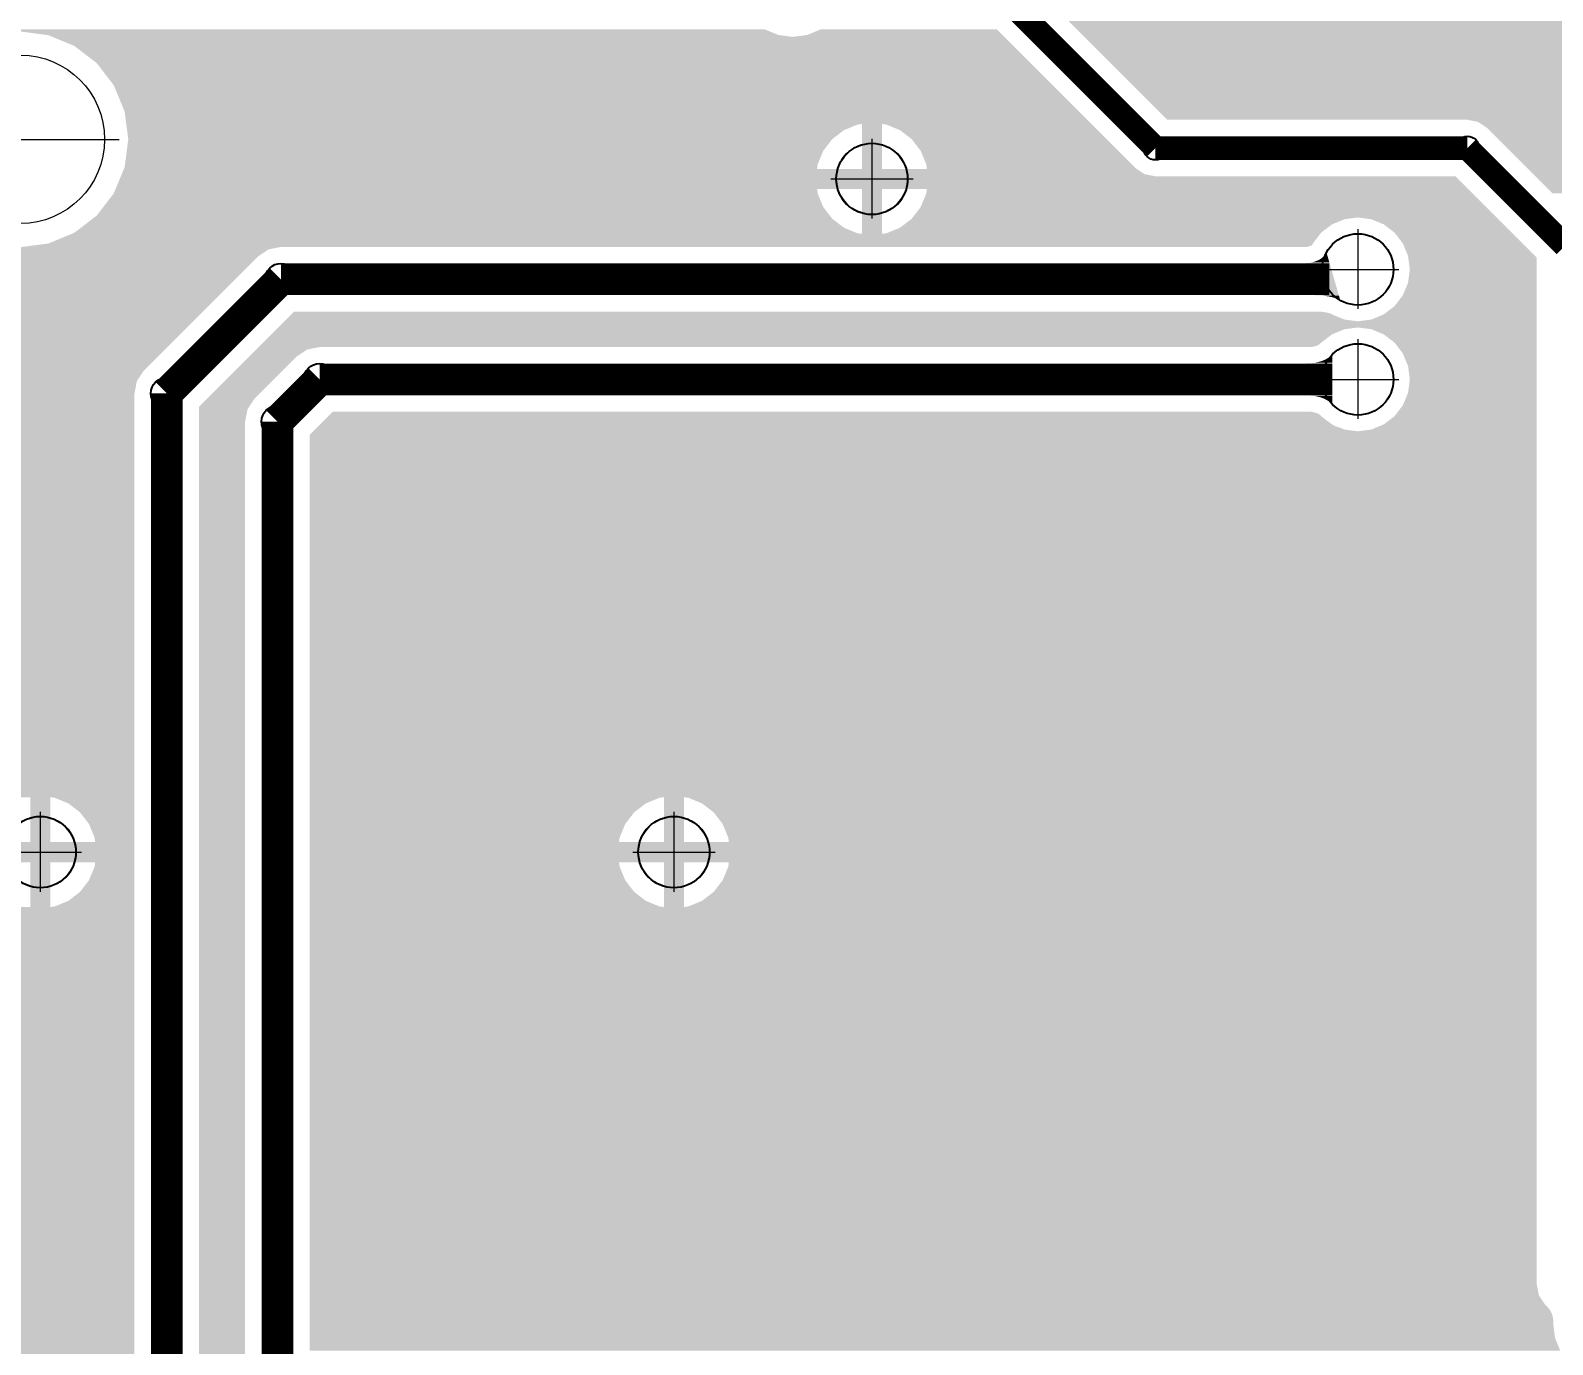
# Model space of a CAD drawing. Header units: millimetres. Extents: x -3633 to 871, y -630 to 261.
# Drawn here: x -1234.2 to -1195.61, y 107.09 to 140.41 of the extents above; entities that cross this region are included whole.
import ezdxf

# ---------------------------------------------------------------- set-up
doc = ezdxf.new("R2010")
doc.units = ezdxf.units.MM
for name, color, linetype in [('DRILL', 7, 'Continuous'), ('DRILL GOST', 7, 'Continuous'), ('TOP_LAYER', 7, 'Continuous'), ('TOP_PASTE', 8, 'Continuous')]:
    doc.layers.add(name, color=color, linetype=linetype)
doc.layers.add('Размерные линии', color=7, linetype='Continuous', lineweight=15)
doc.styles.add('Main', font='isocpeur.ttf', dxfattribs={"height": 3})
doc.dimstyles.new('ISO-25', dxfattribs={"dimtxt": 3, "dimasz": 4, "dimexe": 1.25, "dimexo": 0.625, "dimtad": 1, "dimtoh": 1, "dimtxsty": 'Main', "dimcen": 2.5, "dimadec": 0, "dimazin": 0, "dimtfac": 1, "dimtmove": 0, "dimatfit": 3, "dimfxl": 1, "dimarcsym": 0})

# ---------------------------------------------------------------- blocks, each defined once
blk = doc.blocks.new('ROUND_26')
blk.add_circle((0, 0), 0.01772)
blk = doc.blocks.new('ROUND_4')
blk.add_circle((0, 0), 0.00591)
blk = doc.blocks.new('ROUND_2')
blk.add_circle((0, 0), 0.00787)
blk = doc.blocks.new('*D87')
at = {"layer": 'Defpoints', "color": 0, "transparency": 16777216}
for p in [(-1309.886, 239.974), (-1309.886, 120.364), (-1089.037, 120.364)]:
    blk.add_point(p, dxfattribs=at)
at = {"layer": 'Размерные линии', "color": 0, "lineweight": -2, "transparency": 16777216}
for p, q in [((-1309.886, 120.989), (-1309.886, 241.224)), ((-1089.037, 120.989), (-1089.037, 241.224)), ((-1093.037, 239.974), (-1305.886, 239.974))]:
    blk.add_line(p, q, dxfattribs=at)
at = {"layer": 'Размерные линии', "color": 0, "transparency": 16777216}
for points in [[(-1305.886, 240.64), (-1305.886, 239.307), (-1309.886, 239.974)], [(-1093.037, 240.64), (-1093.037, 239.307), (-1089.037, 239.974)]]:
    blk.add_solid(points, dxfattribs=at)
at = {"layer": 'Размерные линии', "color": 0, "transparency": 16777216, "insert": (-1199.462, 242.099), "char_height": 3, "attachment_point": 5, "style": 'Main'}
blk.add_mtext('%%C110{\\H0.58x;\\S^ -0,9;}', dxfattribs=at)

msp = doc.modelspace()

# ---------------------------------------------------------------- hatches: boundary and pattern name
h = msp.add_hatch(color=256)
h.dxf.hatch_style = 1
h.paths.add_polyline_path([(-1233.402, 64.09), (-1233.519, 63.803), (-1233.122, 63.808)])
h.paths.add_polyline_path([(-1230.139, 63.76), (-1230.417, 64.053), (-1230.533, 63.76)])
h.paths.add_polyline_path([(-1230.442, 66.506), (-1230.442, 66.487), (-1230.166, 66.209), (-1230.049, 66.487)])
h.paths.add_polyline_path([(-1227.247, 66.234), (-1227.665, 66.234), (-1227.383, 65.951)])
h.paths.add_polyline_path([(-1218.729, 67.018), (-1219.377, 67.717), (-1219.731, 66.985)])
h.paths.add_polyline_path([(-1233.291, 29.039), (-1234.021, 28.374), (-1233.291, 28.031)])
h.paths.add_polyline_path([(-1193.249, 18.254), (-1193.265, 17.863), (-1192.968, 17.984)])
h.paths.add_polyline_path([(-1191.229, 20.274), (-1190.956, 19.993), (-1190.828, 20.289)])
h.paths.add_polyline_path([(-1191.229, 59.689), (-1190.838, 59.682), (-1190.957, 59.982)])
h.paths.add_polyline_path([(-1201.227, 65.626), (-1200.937, 65.918), (-1201.244, 66.022)])
h.paths.add_polyline_path([(-1170.468, 65.638), (-1170.269, 65.852), (-1170.556, 65.857)])
h.paths.add_polyline_path([(-1173.277, 65.453), (-1173.047, 65.647), (-1173.345, 65.663)])
h.paths.add_polyline_path([(-1195.632, 85.942), (-1195.552, 85.721), (-1195.341, 85.931)])
h.paths.add_polyline_path([(-1169.982, 100.828), (-1170.057, 101.05), (-1170.269, 100.83)])
h.paths.add_polyline_path([(-1173.047, 100.578), (-1172.752, 100.574), (-1172.844, 100.792)])
h.paths.add_polyline_path([(-1188.153, 115.26), (-1187.946, 115.477), (-1188.239, 115.477)])
h.paths.add_polyline_path([(-1185.991, 116.135), (-1185.797, 116.358), (-1186.087, 116.358)])
h.paths.add_polyline_path([(-1195.129, 112.223), (-1195.341, 112.013), (-1195.042, 112.005)])
h.paths.add_polyline_path([(-1197.795, 114.758), (-1197.795, 114.467), (-1197.577, 114.683)])
h.paths.add_polyline_path([(-1204.613, 114.467), (-1204.829, 114.258), (-1204.599, 114.17)])
h.paths.add_polyline_path([(-1209.875, 119.434), (-1209.783, 119.217), (-1209.577, 119.43)])
h.paths.add_polyline_path([(-1202.754, 121.81), (-1202.474, 121.935), (-1202.752, 122.208)])
h.paths.add_polyline_path([(-1197.739, 130.105), (-1198.026, 130.376), (-1198.045, 129.979)])
h.paths.add_polyline_path([(-1190.037, 135.321), (-1190.324, 135.202), (-1190.038, 134.921)])
h.paths.add_polyline_path([(-1175.897, 134.921), (-1175.915, 134.532), (-1175.611, 134.647)])
h.paths.add_polyline_path([(-1177.96, 136.646), (-1177.971, 136.253), (-1177.668, 136.38)])
h.paths.add_polyline_path([(-1179.402, 139.71), (-1179.685, 139.972), (-1179.699, 139.582)])
h.paths.add_polyline_path([(-1188.43, 139.972), (-1188.43, 140.387), (-1188.728, 140.225)])
h.paths.add_polyline_path([(-1162.248, 164.521), (-1162.149, 164.016), (-1161.785, 164.373)])
h.paths.add_polyline_path([(-1160.278, 162.686), (-1160.395, 162.98), (-1160.673, 162.699)])
h.paths.add_polyline_path([(-1164.961, 159.184), (-1165.239, 159.467), (-1165.357, 159.178)])
h.paths.add_polyline_path([(-1160.275, 150.145), (-1160.673, 150.145), (-1160.395, 149.864)])
h.paths.add_polyline_path([(-1162.872, 151.339), (-1163.27, 151.336), (-1162.991, 151.053)])
h.paths.add_polyline_path([(-1164.681, 154.413), (-1164.564, 154.698), (-1164.961, 154.696)])
h.paths.add_polyline_path([(-1185.797, 145.657), (-1185.624, 145.48), (-1185.534, 145.676)])
h.paths.add_polyline_path([(-1188.455, 146.769), (-1188.704, 146.769), (-1188.529, 146.594)])
h.paths.add_polyline_path([(-1153.313, 170.77), (-1153.301, 169.77), (-1152.594, 170.463)])
h.paths.add_polyline_path([(-1214.786, 168.798), (-1214.767, 170.779), (-1217.643, 168.105)])
h.paths.add_polyline_path([(-1214.756, 147.746), (-1215.486, 148.04), (-1215.486, 147.043)])

# ---------------------------------------------------------------- linework, layer by layer
at = {"layer": 'DRILL', "lineweight": 0}
for p, q in [((-1236.87, 137.649), (-1231.948, 137.649)), ((-1235.351, 137.649), (-1233.532, 137.649)), ((-1234.452, 137.649), (-1232.319, 137.649)), ((-1212.866, 137.664), (-1212.866, 135.642)), ((-1213.908, 136.645), (-1211.825, 136.645)), ((-1233.949, 120.597), (-1233.949, 118.575)), ((-1217.886, 120.597), (-1217.886, 118.575)), ((-1234.99, 119.578), (-1232.907, 119.578)), ((-1218.927, 119.578), (-1216.844, 119.578))]:
    msp.add_line(p, q, dxfattribs=at)
at = {"layer": 'DRILL GOST', "lineweight": 0}
for p, q in [((-1200.549, 135.371), (-1200.549, 133.349)), ((-1201.59, 134.352), (-1199.507, 134.352)), ((-1200.549, 132.582), (-1200.549, 130.56)), ((-1201.59, 131.563), (-1199.507, 131.563))]:
    msp.add_line(p, q, dxfattribs=at)
for centre, radius in [((-1234.452, 137.649), 2.133), ((-1212.866, 136.645), 0.911), ((-1233.949, 119.578), 0.911), ((-1217.886, 119.578), 0.911)]:
    msp.add_circle(centre, radius, dxfattribs=at)
at = {"layer": 'TOP_LAYER', "elevation": 0}
for points, const_width in [([(-1210.015, 141.763), (-1205.68, 137.428)], 0.602), ([(-1205.68, 137.428), (-1197.775, 137.428)], 0.602), ([(-1197.775, 137.428), (-1195.297, 134.95)], 0.602), ([(-1230.742, 131.209), (-1227.85, 134.102)], 0.803), ([(-1227.85, 134.102), (-1201.274, 134.103)], 0.803), ([(-1227.937, 130.495), (-1226.869, 131.563)], 0.803), ([(-1226.869, 131.563), (-1201.194, 131.563)], 0.803), ([(-1230.742, 88.978), (-1230.742, 131.209)], 0.803), ([(-1227.937, 88.723), (-1227.937, 130.495)], 0.803)]:
    msp.add_lwpolyline(points, dxfattribs=dict(at, const_width=const_width))
at = {"layer": 'TOP_LAYER'}
for points in [[(-1201.464, 134.64), (-1201.417, 134.681), (-1201.303, 134.64), (-1201.315, 134.681)], [(-1201.417, 134.681), (-1201.377, 134.729), (-1201.315, 134.681), (-1201.328, 134.729)], [(-1201.377, 134.729), (-1201.344, 134.781), (-1201.328, 134.729), (-1201.344, 134.781)], [(-1201.982, 134.504), (-1201.887, 134.507), (-1201.264, 134.504), (-1201.265, 134.507)], [(-1201.717, 133.701), (-1201.982, 134.504), (-1201.033, 133.701), (-1201.264, 134.504)], [(-1201.887, 134.507), (-1201.8, 134.515), (-1201.265, 134.507), (-1201.267, 134.515)], [(-1201.8, 134.515), (-1201.719, 134.529), (-1201.267, 134.515), (-1201.271, 134.529)], [(-1201.719, 134.529), (-1201.645, 134.548), (-1201.271, 134.529), (-1201.277, 134.548)], [(-1201.645, 134.548), (-1201.578, 134.573), (-1201.277, 134.548), (-1201.284, 134.573)], [(-1201.578, 134.573), (-1201.518, 134.604), (-1201.284, 134.573), (-1201.293, 134.604)], [(-1201.518, 134.604), (-1201.464, 134.64), (-1201.293, 134.604), (-1201.303, 134.64)], [(-1201.533, 133.695), (-1201.717, 133.701), (-1201.031, 133.695), (-1201.033, 133.701)], [(-1201.448, 133.688), (-1201.533, 133.695), (-1201.029, 133.688), (-1201.031, 133.695)], [(-1201.294, 133.667), (-1201.448, 133.688), (-1201.023, 133.667), (-1201.029, 133.688)], [(-1201.224, 133.652), (-1201.294, 133.667), (-1201.019, 133.652), (-1201.023, 133.667)], [(-1201.159, 133.635), (-1201.224, 133.652), (-1201.014, 133.635), (-1201.019, 133.652)], [(-1201.099, 133.614), (-1201.159, 133.635), (-1201.008, 133.614), (-1201.014, 133.635)], [(-1201.044, 133.591), (-1201.099, 133.614), (-1201.001, 133.591), (-1201.008, 133.614)], [(-1200.994, 133.566), (-1201.001, 133.591), (-1200.994, 133.566), (-1201.044, 133.591)], [(-1201.9, 131.965), (-1201.807, 131.967), (-1201.194, 131.965), (-1201.194, 131.967)], [(-1201.9, 131.161), (-1201.9, 131.965), (-1201.194, 131.161), (-1201.194, 131.965)], [(-1201.807, 131.967), (-1201.718, 131.974), (-1201.194, 131.967), (-1201.194, 131.974)], [(-1201.718, 131.974), (-1201.635, 131.985), (-1201.194, 131.974), (-1201.194, 131.985)], [(-1201.635, 131.985), (-1201.557, 132.002), (-1201.194, 131.985), (-1201.194, 132.002)], [(-1201.557, 132.002), (-1201.484, 132.022), (-1201.194, 132.002), (-1201.194, 132.022)], [(-1201.484, 132.022), (-1201.416, 132.048), (-1201.194, 132.022), (-1201.194, 132.048)], [(-1201.416, 132.048), (-1201.353, 132.078), (-1201.194, 132.048), (-1201.194, 132.078)], [(-1201.353, 132.078), (-1201.295, 132.112), (-1201.194, 132.078), (-1201.194, 132.112)], [(-1201.295, 132.112), (-1201.242, 132.152), (-1201.194, 132.112), (-1201.194, 132.152)], [(-1201.242, 132.152), (-1201.194, 132.195), (-1201.194, 132.152), (-1201.194, 132.195)], [(-1201.807, 131.159), (-1201.9, 131.161), (-1201.194, 131.159), (-1201.194, 131.161)], [(-1201.718, 131.152), (-1201.807, 131.159), (-1201.194, 131.152), (-1201.194, 131.159)], [(-1201.635, 131.141), (-1201.718, 131.152), (-1201.194, 131.141), (-1201.194, 131.152)], [(-1201.557, 131.124), (-1201.635, 131.141), (-1201.194, 131.124), (-1201.194, 131.141)], [(-1201.484, 131.104), (-1201.557, 131.124), (-1201.194, 131.104), (-1201.194, 131.124)], [(-1201.416, 131.078), (-1201.484, 131.104), (-1201.194, 131.078), (-1201.194, 131.104)], [(-1201.353, 131.048), (-1201.416, 131.078), (-1201.194, 131.048), (-1201.194, 131.078)], [(-1201.295, 131.014), (-1201.353, 131.048), (-1201.194, 131.014), (-1201.194, 131.048)], [(-1201.242, 130.974), (-1201.295, 131.014), (-1201.194, 130.974), (-1201.194, 131.014)], [(-1201.194, 130.931), (-1201.242, 130.974), (-1201.194, 130.931), (-1201.194, 130.974)]]:
    msp.add_solid(points, dxfattribs=at)
at = {"layer": 'TOP_PASTE'}
msp.add_circle((-1199.816, 119.572), 110, dxfattribs=at)
for points in [[(-1205.383, 138.145), (-1208.337, 141.099), (-1185.677, 138.145), (-1188.631, 141.099)], [(-1269.682, 140.383), (-1269.682, 140.437), (-1215.452, 140.383), (-1215.583, 140.437)], [(-1233.786, 140.295), (-1234.452, 140.383), (-1215.241, 140.295), (-1215.452, 140.383)], [(-1233.744, 140.29), (-1233.786, 140.295), (-1215.199, 140.29), (-1215.241, 140.295)], [(-1233.641, 140.247), (-1233.744, 140.29), (-1214.874, 140.247), (-1215.199, 140.29)], [(-1233.085, 140.017), (-1233.641, 140.247), (-1209.282, 140.017), (-1209.512, 140.247)], [(-1214.874, 140.247), (-1214.507, 140.295), (-1209.512, 140.247), (-1209.561, 140.295)], [(-1214.507, 140.295), (-1214.165, 140.437), (-1209.561, 140.295), (-1209.702, 140.437)], [(-1232.518, 139.582), (-1233.085, 140.017), (-1208.847, 139.582), (-1209.282, 140.017)], [(-1232.084, 139.016), (-1232.518, 139.582), (-1208.281, 139.016), (-1208.847, 139.582)], [(-1231.811, 138.356), (-1232.084, 139.016), (-1207.622, 138.356), (-1208.281, 139.016)], [(-1231.769, 138.037), (-1231.811, 138.356), (-1207.302, 138.037), (-1207.622, 138.356)], [(-1197.501, 138.09), (-1197.775, 138.145), (-1185.622, 138.09), (-1185.677, 138.145)], [(-1231.767, 138.022), (-1231.769, 138.037), (-1213.235, 138.022), (-1213.121, 138.037)], [(-1231.748, 137.88), (-1231.767, 138.022), (-1213.579, 137.88), (-1213.235, 138.022)], [(-1231.718, 137.653), (-1231.748, 137.88), (-1213.874, 137.653), (-1213.579, 137.88)], [(-1213.121, 136.9), (-1213.121, 138.037), (-1212.611, 136.9), (-1212.611, 138.037)], [(-1212.497, 138.022), (-1212.611, 138.037), (-1207.287, 138.022), (-1207.302, 138.037)], [(-1212.153, 137.88), (-1212.497, 138.022), (-1207.145, 137.88), (-1207.287, 138.022)], [(-1211.858, 137.653), (-1212.153, 137.88), (-1206.918, 137.653), (-1207.145, 137.88)], [(-1197.422, 138.037), (-1197.501, 138.09), (-1185.57, 138.037), (-1185.622, 138.09)], [(-1197.399, 138.022), (-1197.422, 138.037), (-1187.133, 138.022), (-1187.019, 138.037)], [(-1197.268, 137.935), (-1197.399, 138.022), (-1187.344, 137.935), (-1187.133, 138.022)], [(-1197.213, 137.88), (-1197.268, 137.935), (-1187.477, 137.88), (-1187.344, 137.935)], [(-1196.987, 137.653), (-1197.213, 137.88), (-1187.772, 137.653), (-1187.477, 137.88)], [(-1231.756, 137.358), (-1231.718, 137.649), (-1214.101, 137.358), (-1213.878, 137.649)], [(-1231.718, 137.649), (-1231.718, 137.653), (-1213.878, 137.649), (-1213.874, 137.653)], [(-1211.631, 137.358), (-1211.858, 137.653), (-1206.623, 137.358), (-1206.918, 137.653)], [(-1196.692, 137.358), (-1196.987, 137.653), (-1187.999, 137.358), (-1187.772, 137.653)], [(-1231.811, 136.941), (-1231.801, 137.014), (-1214.253, 136.941), (-1214.243, 137.014)], [(-1231.801, 137.014), (-1231.756, 137.358), (-1214.243, 137.014), (-1214.101, 137.358)], [(-1211.489, 137.014), (-1211.631, 137.358), (-1206.279, 137.014), (-1206.623, 137.358)], [(-1211.477, 136.921), (-1211.489, 137.014), (-1206.187, 136.921), (-1206.279, 137.014)], [(-1196.348, 137.014), (-1196.692, 137.358), (-1188.141, 137.014), (-1187.999, 137.358)], [(-1196.234, 136.9), (-1196.348, 137.014), (-1188.156, 136.9), (-1188.141, 137.014)], [(-1232.039, 136.39), (-1231.906, 136.711), (-1197.75, 136.39), (-1198.072, 136.711)], [(-1231.906, 136.711), (-1231.883, 136.766), (-1205.68, 136.711), (-1205.954, 136.766)], [(-1231.883, 136.766), (-1231.828, 136.9), (-1205.954, 136.766), (-1206.155, 136.9)], [(-1231.828, 136.9), (-1231.811, 136.941), (-1214.258, 136.9), (-1214.253, 136.941)], [(-1211.474, 136.9), (-1211.477, 136.921), (-1206.155, 136.9), (-1206.187, 136.921)], [(-1195.724, 136.39), (-1196.234, 136.9), (-1183.922, 136.39), (-1184.432, 136.9)], [(-1232.352, 135.932), (-1232.088, 136.276), (-1214.101, 135.932), (-1214.243, 136.276)], [(-1232.088, 136.276), (-1232.084, 136.282), (-1214.243, 136.276), (-1214.244, 136.282)], [(-1232.084, 136.282), (-1232.039, 136.39), (-1214.244, 136.282), (-1214.258, 136.39)], [(-1213.121, 135.253), (-1213.121, 136.39), (-1212.611, 135.253), (-1212.611, 136.39)], [(-1211.631, 135.932), (-1211.489, 136.276), (-1197.292, 135.932), (-1197.636, 136.276)], [(-1211.489, 136.276), (-1211.474, 136.39), (-1197.636, 136.276), (-1197.75, 136.39)], [(-1195.61, 136.276), (-1195.724, 136.39), (-1188.141, 136.276), (-1188.156, 136.39)], [(-1232.518, 135.716), (-1232.352, 135.932), (-1213.935, 135.716), (-1214.101, 135.932)], [(-1211.834, 135.668), (-1211.631, 135.932), (-1197.029, 135.668), (-1197.292, 135.932)], [(-1232.916, 135.41), (-1232.621, 135.637), (-1213.579, 135.41), (-1213.874, 135.637)], [(-1232.621, 135.637), (-1232.518, 135.716), (-1213.874, 135.637), (-1213.935, 135.716)], [(-1212.153, 135.41), (-1212.047, 135.492), (-1201.313, 135.41), (-1201.207, 135.492)], [(-1212.047, 135.492), (-1211.875, 135.623), (-1201.207, 135.492), (-1200.889, 135.623)], [(-1211.875, 135.623), (-1211.858, 135.637), (-1200.889, 135.623), (-1200.788, 135.637)], [(-1211.858, 135.637), (-1211.834, 135.668), (-1200.788, 135.637), (-1200.549, 135.668)], [(-1200.208, 135.623), (-1200.549, 135.668), (-1196.984, 135.623), (-1197.029, 135.668)], [(-1199.891, 135.492), (-1200.208, 135.623), (-1196.852, 135.492), (-1196.984, 135.623)], [(-1199.618, 135.283), (-1199.891, 135.492), (-1196.643, 135.283), (-1196.852, 135.492)], [(-1233.739, 135.01), (-1233.153, 135.253), (-1201.689, 135.01), (-1201.503, 135.253)], [(-1233.153, 135.253), (-1233.117, 135.268), (-1213.121, 135.253), (-1213.235, 135.268)], [(-1233.117, 135.268), (-1233.085, 135.281), (-1213.235, 135.268), (-1213.267, 135.281)], [(-1233.085, 135.281), (-1232.916, 135.41), (-1213.267, 135.281), (-1213.579, 135.41)], [(-1212.611, 135.253), (-1212.497, 135.268), (-1201.503, 135.253), (-1201.491, 135.268)], [(-1212.497, 135.268), (-1212.461, 135.283), (-1201.491, 135.268), (-1201.48, 135.283)], [(-1212.461, 135.283), (-1212.153, 135.41), (-1201.48, 135.283), (-1201.313, 135.41)], [(-1199.409, 135.01), (-1199.618, 135.283), (-1196.37, 135.01), (-1196.643, 135.283)], [(-1269.682, 134.859), (-1269.682, 134.915), (-1228.163, 134.859), (-1227.881, 134.915)], [(-1269.682, 134.681), (-1269.682, 134.859), (-1228.429, 134.681), (-1228.163, 134.859)], [(-1269.682, 131.789), (-1269.682, 134.681), (-1231.321, 131.789), (-1228.429, 134.681)], [(-1234.452, 134.915), (-1234.404, 134.921), (-1227.881, 134.915), (-1227.85, 134.921)], [(-1234.404, 134.921), (-1234.342, 134.929), (-1201.854, 134.921), (-1201.806, 134.929)], [(-1234.342, 134.929), (-1234.268, 134.939), (-1201.806, 134.929), (-1201.769, 134.939)], [(-1234.268, 134.939), (-1234.193, 134.949), (-1201.769, 134.939), (-1201.742, 134.949)], [(-1234.193, 134.949), (-1234.127, 134.958), (-1201.742, 134.949), (-1201.725, 134.958)], [(-1234.127, 134.958), (-1234.077, 134.964), (-1201.725, 134.958), (-1201.715, 134.964)], [(-1234.077, 134.964), (-1234.044, 134.969), (-1201.715, 134.964), (-1201.71, 134.969)], [(-1234.044, 134.969), (-1234.018, 134.972), (-1201.71, 134.969), (-1201.708, 134.972)], [(-1234.018, 134.972), (-1233.911, 134.986), (-1201.708, 134.972), (-1201.699, 134.986)], [(-1233.911, 134.986), (-1233.744, 135.008), (-1201.699, 134.986), (-1201.69, 135.008)], [(-1233.744, 135.008), (-1233.739, 135.01), (-1201.69, 135.008), (-1201.689, 135.01)], [(-1199.277, 134.693), (-1199.409, 135.01), (-1196.053, 134.693), (-1196.37, 135.01)], [(-1199.272, 134.654), (-1199.277, 134.693), (-1196.014, 134.654), (-1196.053, 134.693)], [(-1199.277, 134.011), (-1199.232, 134.352), (-1196.014, 134.011), (-1196.014, 134.352)], [(-1199.232, 134.352), (-1199.272, 134.654), (-1196.014, 134.352), (-1196.014, 134.654)], [(-1199.409, 133.694), (-1199.277, 134.011), (-1196.014, 133.694), (-1196.014, 134.011)], [(-1199.618, 133.421), (-1199.409, 133.694), (-1196.014, 133.421), (-1196.014, 133.694)], [(-1227.713, 133.08), (-1227.582, 133.212), (-1200.889, 133.08), (-1201.207, 133.212)], [(-1227.582, 133.212), (-1227.574, 133.22), (-1201.207, 133.212), (-1201.218, 133.22)], [(-1227.574, 133.22), (-1227.563, 133.231), (-1201.218, 133.22), (-1201.243, 133.231)], [(-1227.563, 133.231), (-1227.551, 133.243), (-1201.243, 133.231), (-1201.278, 133.243)], [(-1227.551, 133.243), (-1227.54, 133.254), (-1201.278, 133.243), (-1201.32, 133.254)], [(-1227.54, 133.254), (-1227.53, 133.263), (-1201.32, 133.254), (-1201.365, 133.263)], [(-1227.53, 133.263), (-1227.513, 133.281), (-1201.365, 133.263), (-1201.493, 133.281)], [(-1227.513, 133.281), (-1227.511, 133.283), (-1201.493, 133.281), (-1201.518, 133.283)], [(-1200.208, 133.08), (-1199.891, 133.212), (-1196.014, 133.08), (-1196.014, 133.212)], [(-1199.891, 133.212), (-1199.618, 133.421), (-1196.014, 133.212), (-1196.014, 133.421)], [(-1228.091, 132.703), (-1227.959, 132.835), (-1201.207, 132.703), (-1200.889, 132.835)], [(-1227.959, 132.835), (-1227.914, 132.879), (-1200.889, 132.835), (-1200.549, 132.879)], [(-1227.914, 132.879), (-1227.758, 133.036), (-1196.014, 132.879), (-1196.014, 133.036)], [(-1227.758, 133.036), (-1227.713, 133.08), (-1200.549, 133.036), (-1200.889, 133.08)], [(-1200.549, 133.036), (-1200.208, 133.08), (-1196.014, 133.036), (-1196.014, 133.08)], [(-1200.208, 132.835), (-1200.549, 132.879), (-1196.014, 132.835), (-1196.014, 132.879)], [(-1199.891, 132.703), (-1200.208, 132.835), (-1196.014, 132.703), (-1196.014, 132.835)], [(-1228.474, 132.32), (-1228.412, 132.382), (-1227.182, 132.32), (-1226.869, 132.382)], [(-1228.412, 132.382), (-1228.405, 132.389), (-1201.756, 132.382), (-1201.705, 132.389)], [(-1228.405, 132.389), (-1228.394, 132.399), (-1201.705, 132.389), (-1201.654, 132.399)], [(-1228.394, 132.399), (-1228.382, 132.412), (-1201.654, 132.399), (-1201.611, 132.412)], [(-1228.382, 132.412), (-1228.369, 132.425), (-1201.611, 132.412), (-1201.575, 132.425)], [(-1228.369, 132.425), (-1228.355, 132.439), (-1201.575, 132.425), (-1201.546, 132.439)], [(-1228.355, 132.439), (-1228.341, 132.453), (-1201.546, 132.439), (-1201.522, 132.453)], [(-1228.341, 132.453), (-1228.326, 132.468), (-1201.522, 132.453), (-1201.503, 132.468)], [(-1228.326, 132.468), (-1228.316, 132.478), (-1201.503, 132.468), (-1201.492, 132.478)], [(-1228.316, 132.478), (-1228.3, 132.494), (-1201.492, 132.478), (-1201.48, 132.494)], [(-1228.3, 132.494), (-1228.091, 132.703), (-1201.48, 132.494), (-1201.207, 132.703)], [(-1226.869, 132.382), (-1226.869, 132.382), (-1201.757, 132.382), (-1201.756, 132.382)], [(-1199.618, 132.494), (-1199.891, 132.703), (-1196.014, 132.494), (-1196.014, 132.703)], [(-1199.409, 132.221), (-1199.618, 132.494), (-1196.014, 132.221), (-1196.014, 132.494)], [(-1229.72, 131.074), (-1228.652, 132.142), (-1228.516, 131.074), (-1227.448, 132.142)], [(-1228.652, 132.142), (-1228.474, 132.32), (-1227.448, 132.142), (-1227.182, 132.32)], [(-1199.277, 131.904), (-1199.409, 132.221), (-1196.014, 131.904), (-1196.014, 132.221)], [(-1269.682, 131.523), (-1269.682, 131.789), (-1231.499, 131.523), (-1231.321, 131.789)], [(-1199.232, 131.563), (-1199.277, 131.904), (-1196.014, 131.563), (-1196.014, 131.904)], [(-1269.682, 131.209), (-1269.682, 131.523), (-1231.561, 131.209), (-1231.499, 131.523)], [(-1269.682, 120.97), (-1269.682, 131.209), (-1231.561, 120.97), (-1231.561, 131.209)], [(-1199.409, 130.905), (-1199.277, 131.222), (-1196.014, 130.905), (-1196.014, 131.222)], [(-1199.277, 131.222), (-1199.232, 131.563), (-1196.014, 131.222), (-1196.014, 131.563)], [(-1229.924, 130.87), (-1229.72, 131.074), (-1228.652, 130.87), (-1228.516, 131.074)], [(-1229.924, 130.808), (-1229.924, 130.87), (-1228.694, 130.808), (-1228.652, 130.87)], [(-1229.924, 130.495), (-1229.924, 130.808), (-1228.756, 130.495), (-1228.694, 130.808)], [(-1199.618, 130.632), (-1199.409, 130.905), (-1196.014, 130.632), (-1196.014, 130.905)], [(-1229.924, 89.062), (-1229.924, 130.495), (-1228.756, 89.062), (-1228.756, 130.495)], [(-1226.867, 130.407), (-1226.851, 130.423), (-1201.167, 130.407), (-1201.207, 130.423)], [(-1226.851, 130.423), (-1226.773, 130.501), (-1201.207, 130.423), (-1201.308, 130.501)], [(-1226.773, 130.501), (-1226.727, 130.547), (-1201.308, 130.501), (-1201.377, 130.547)], [(-1226.727, 130.547), (-1226.713, 130.561), (-1201.377, 130.547), (-1201.387, 130.561)], [(-1226.713, 130.561), (-1226.642, 130.632), (-1201.387, 130.561), (-1201.48, 130.632)], [(-1226.642, 130.632), (-1226.626, 130.648), (-1201.48, 130.632), (-1201.492, 130.648)], [(-1226.626, 130.648), (-1226.616, 130.658), (-1201.492, 130.648), (-1201.503, 130.658)], [(-1226.616, 130.658), (-1226.601, 130.673), (-1201.503, 130.658), (-1201.522, 130.673)], [(-1226.601, 130.673), (-1226.587, 130.687), (-1201.522, 130.673), (-1201.546, 130.687)], [(-1226.587, 130.687), (-1226.573, 130.701), (-1201.546, 130.687), (-1201.575, 130.701)], [(-1226.573, 130.701), (-1226.56, 130.714), (-1201.575, 130.701), (-1201.611, 130.714)], [(-1226.56, 130.714), (-1226.548, 130.727), (-1201.611, 130.714), (-1201.654, 130.727)], [(-1226.548, 130.727), (-1226.537, 130.737), (-1201.654, 130.727), (-1201.705, 130.737)], [(-1226.537, 130.737), (-1226.53, 130.744), (-1201.705, 130.737), (-1201.757, 130.744)], [(-1200.208, 130.291), (-1199.891, 130.423), (-1196.014, 130.291), (-1196.014, 130.423)], [(-1199.891, 130.423), (-1199.618, 130.632), (-1196.014, 130.423), (-1196.014, 130.632)], [(-1227.119, 130.155), (-1227.027, 130.247), (-1196.014, 130.155), (-1196.014, 130.247)], [(-1227.119, 120.97), (-1227.119, 130.155), (-1196.014, 120.97), (-1196.014, 130.155)], [(-1227.027, 130.247), (-1226.983, 130.291), (-1200.549, 130.247), (-1200.889, 130.291)], [(-1226.983, 130.291), (-1226.918, 130.356), (-1200.889, 130.291), (-1201.046, 130.356)], [(-1226.918, 130.356), (-1226.905, 130.369), (-1201.046, 130.356), (-1201.112, 130.369)], [(-1226.905, 130.369), (-1226.867, 130.407), (-1201.112, 130.369), (-1201.167, 130.407)], [(-1200.549, 130.247), (-1200.208, 130.291), (-1196.014, 130.247), (-1196.014, 130.291)], [(-1234.204, 119.833), (-1234.204, 120.97), (-1233.694, 119.833), (-1233.694, 120.97)], [(-1233.58, 120.955), (-1233.694, 120.97), (-1231.561, 120.955), (-1231.561, 120.97)], [(-1233.236, 120.813), (-1233.58, 120.955), (-1231.561, 120.813), (-1231.561, 120.955)], [(-1232.941, 120.586), (-1233.236, 120.813), (-1231.561, 120.586), (-1231.561, 120.813)], [(-1227.119, 120.955), (-1227.119, 120.97), (-1218.255, 120.955), (-1218.141, 120.97)], [(-1227.119, 120.813), (-1227.119, 120.955), (-1218.599, 120.813), (-1218.255, 120.955)], [(-1227.119, 120.586), (-1227.119, 120.813), (-1218.894, 120.586), (-1218.599, 120.813)], [(-1218.141, 119.833), (-1218.141, 120.97), (-1217.631, 119.833), (-1217.631, 120.97)], [(-1217.517, 120.955), (-1217.631, 120.97), (-1196.014, 120.955), (-1196.014, 120.97)], [(-1217.173, 120.813), (-1217.517, 120.955), (-1196.014, 120.813), (-1196.014, 120.955)], [(-1216.878, 120.586), (-1217.173, 120.813), (-1196.014, 120.586), (-1196.014, 120.813)], [(-1232.714, 120.291), (-1232.941, 120.586), (-1231.561, 120.291), (-1231.561, 120.586)], [(-1227.119, 120.291), (-1227.119, 120.586), (-1219.121, 120.291), (-1218.894, 120.586)], [(-1216.651, 120.291), (-1216.878, 120.586), (-1196.014, 120.291), (-1196.014, 120.586)], [(-1232.572, 119.947), (-1232.714, 120.291), (-1231.561, 119.947), (-1231.561, 120.291)], [(-1227.119, 119.947), (-1227.119, 120.291), (-1219.263, 119.947), (-1219.121, 120.291)], [(-1216.509, 119.947), (-1216.651, 120.291), (-1196.014, 119.947), (-1196.014, 120.291)], [(-1269.682, 119.323), (-1269.682, 119.833), (-1231.561, 119.323), (-1231.561, 119.833)], [(-1232.557, 119.833), (-1232.572, 119.947), (-1231.561, 119.833), (-1231.561, 119.947)], [(-1227.119, 119.833), (-1227.119, 119.947), (-1219.278, 119.833), (-1219.263, 119.947)], [(-1227.119, 119.323), (-1227.119, 119.833), (-1196.014, 119.323), (-1196.014, 119.833)], [(-1216.494, 119.833), (-1216.509, 119.947), (-1196.014, 119.833), (-1196.014, 119.947)], [(-1234.204, 118.186), (-1234.204, 119.323), (-1233.694, 118.186), (-1233.694, 119.323)], [(-1232.572, 119.209), (-1232.557, 119.323), (-1231.561, 119.209), (-1231.561, 119.323)], [(-1227.119, 119.209), (-1227.119, 119.323), (-1219.263, 119.209), (-1219.278, 119.323)], [(-1218.141, 118.186), (-1218.141, 119.323), (-1217.631, 118.186), (-1217.631, 119.323)], [(-1216.509, 119.209), (-1216.494, 119.323), (-1196.014, 119.209), (-1196.014, 119.323)], [(-1232.941, 118.57), (-1232.714, 118.865), (-1231.561, 118.57), (-1231.561, 118.865)], [(-1232.714, 118.865), (-1232.572, 119.209), (-1231.561, 118.865), (-1231.561, 119.209)], [(-1227.119, 118.865), (-1227.119, 119.209), (-1219.121, 118.865), (-1219.263, 119.209)], [(-1227.119, 118.57), (-1227.119, 118.865), (-1218.894, 118.57), (-1219.121, 118.865)], [(-1216.878, 118.57), (-1216.651, 118.865), (-1196.014, 118.57), (-1196.014, 118.865)], [(-1216.651, 118.865), (-1216.509, 119.209), (-1196.014, 118.865), (-1196.014, 119.209)], [(-1233.236, 118.343), (-1232.941, 118.57), (-1231.561, 118.343), (-1231.561, 118.57)], [(-1227.119, 118.343), (-1227.119, 118.57), (-1218.599, 118.343), (-1218.894, 118.57)], [(-1217.173, 118.343), (-1216.878, 118.57), (-1196.014, 118.343), (-1196.014, 118.57)], [(-1269.682, 104.14), (-1269.682, 118.186), (-1231.561, 104.14), (-1231.561, 118.186)], [(-1233.694, 118.186), (-1233.58, 118.201), (-1231.561, 118.186), (-1231.561, 118.201)], [(-1233.58, 118.201), (-1233.236, 118.343), (-1231.561, 118.201), (-1231.561, 118.343)], [(-1227.119, 118.201), (-1227.119, 118.343), (-1218.255, 118.201), (-1218.599, 118.343)], [(-1227.119, 118.186), (-1227.119, 118.201), (-1218.141, 118.186), (-1218.255, 118.201)], [(-1227.119, 108.613), (-1227.119, 118.186), (-1196.014, 108.613), (-1196.014, 118.186)], [(-1217.631, 118.186), (-1217.517, 118.201), (-1196.014, 118.186), (-1196.014, 118.201)], [(-1217.517, 118.201), (-1217.173, 118.343), (-1196.014, 118.201), (-1196.014, 118.343)], [(-1227.119, 108.339), (-1227.119, 108.613), (-1195.959, 108.339), (-1196.014, 108.613)], [(-1227.119, 108.106), (-1227.119, 108.339), (-1195.804, 108.106), (-1195.959, 108.339)], [(-1227.119, 108.014), (-1227.119, 108.106), (-1195.712, 108.014), (-1195.804, 108.106)], [(-1227.119, 107.999), (-1227.119, 108.014), (-1195.7, 107.999), (-1195.712, 108.014)], [(-1227.119, 107.959), (-1227.119, 107.999), (-1195.674, 107.959), (-1195.7, 107.999)], [(-1227.119, 107.919), (-1227.119, 107.959), (-1195.652, 107.919), (-1195.674, 107.959)], [(-1227.119, 107.876), (-1227.119, 107.919), (-1195.633, 107.876), (-1195.652, 107.919)], [(-1227.119, 107.831), (-1227.119, 107.876), (-1195.618, 107.831), (-1195.633, 107.876)], [(-1227.119, 107.783), (-1227.119, 107.831), (-1195.605, 107.783), (-1195.618, 107.831)], [(-1227.119, 107.731), (-1227.119, 107.783), (-1195.597, 107.731), (-1195.605, 107.783)], [(-1227.119, 107.675), (-1227.119, 107.731), (-1195.592, 107.675), (-1195.597, 107.731)], [(-1227.119, 107.618), (-1227.119, 107.675), (-1195.591, 107.618), (-1195.592, 107.675)], [(-1227.119, 107.593), (-1227.119, 107.618), (-1195.594, 107.593), (-1195.591, 107.618)], [(-1227.119, 107.252), (-1227.119, 107.593), (-1195.549, 107.252), (-1195.594, 107.593)], [(-1227.119, 106.935), (-1227.119, 107.252), (-1195.417, 106.935), (-1195.549, 107.252)]]:
    msp.add_solid(points, dxfattribs=at)

# ---------------------------------------------------------------- block references
at = {"layer": 'DRILL GOST', "xscale": 51, "yscale": 51, "zscale": 51}
for p in [(-1200.549, 134.352), (-1200.549, 131.563)]:
    msp.add_blockref('ROUND_26', p, dxfattribs=at)
at = {"layer": 'TOP_LAYER', "xscale": 51, "yscale": 51, "zscale": 51}
for name, p in [('ROUND_26', (-1212.866, 136.645)), ('ROUND_4', (-1205.68, 137.428)), ('ROUND_4', (-1205.68, 137.428)), ('ROUND_4', (-1197.775, 137.428)), ('ROUND_4', (-1197.775, 137.428)), ('ROUND_2', (-1227.85, 134.102)), ('ROUND_2', (-1227.85, 134.102)), ('ROUND_2', (-1226.869, 131.563)), ('ROUND_2', (-1226.869, 131.563)), ('ROUND_2', (-1230.742, 131.209)), ('ROUND_2', (-1230.742, 131.209)), ('ROUND_2', (-1227.937, 130.495)), ('ROUND_2', (-1227.937, 130.495)), ('ROUND_26', (-1233.949, 119.578))]:
    msp.add_blockref(name, p, dxfattribs=at)
at = {"layer": 'TOP_PASTE', "xscale": 51, "yscale": 51, "zscale": 51}
msp.add_blockref('ROUND_26', (-1217.886, 119.578), dxfattribs=at)

# ---------------------------------------------------------------- dimensions: what is measured, and where the dimension line sits
at = {"layer": 'Размерные линии'}
dim = msp.add_linear_dim(base=(-1309.886, 239.974), p1=(-1089.037, 120.364), p2=(-1309.886, 120.364), text='%%C110{\\H0.58x;\\S^ -0,9;}', dimstyle='ISO-25', override={"dimtxsty": 'Main'}, dxfattribs=at)
dim.commit()
dim.dimension.update_dxf_attribs({"geometry": '*D87', "text_midpoint": (-1199.462, 239.974), "dimtype": 160})

doc.saveas('drawing.dxf')
